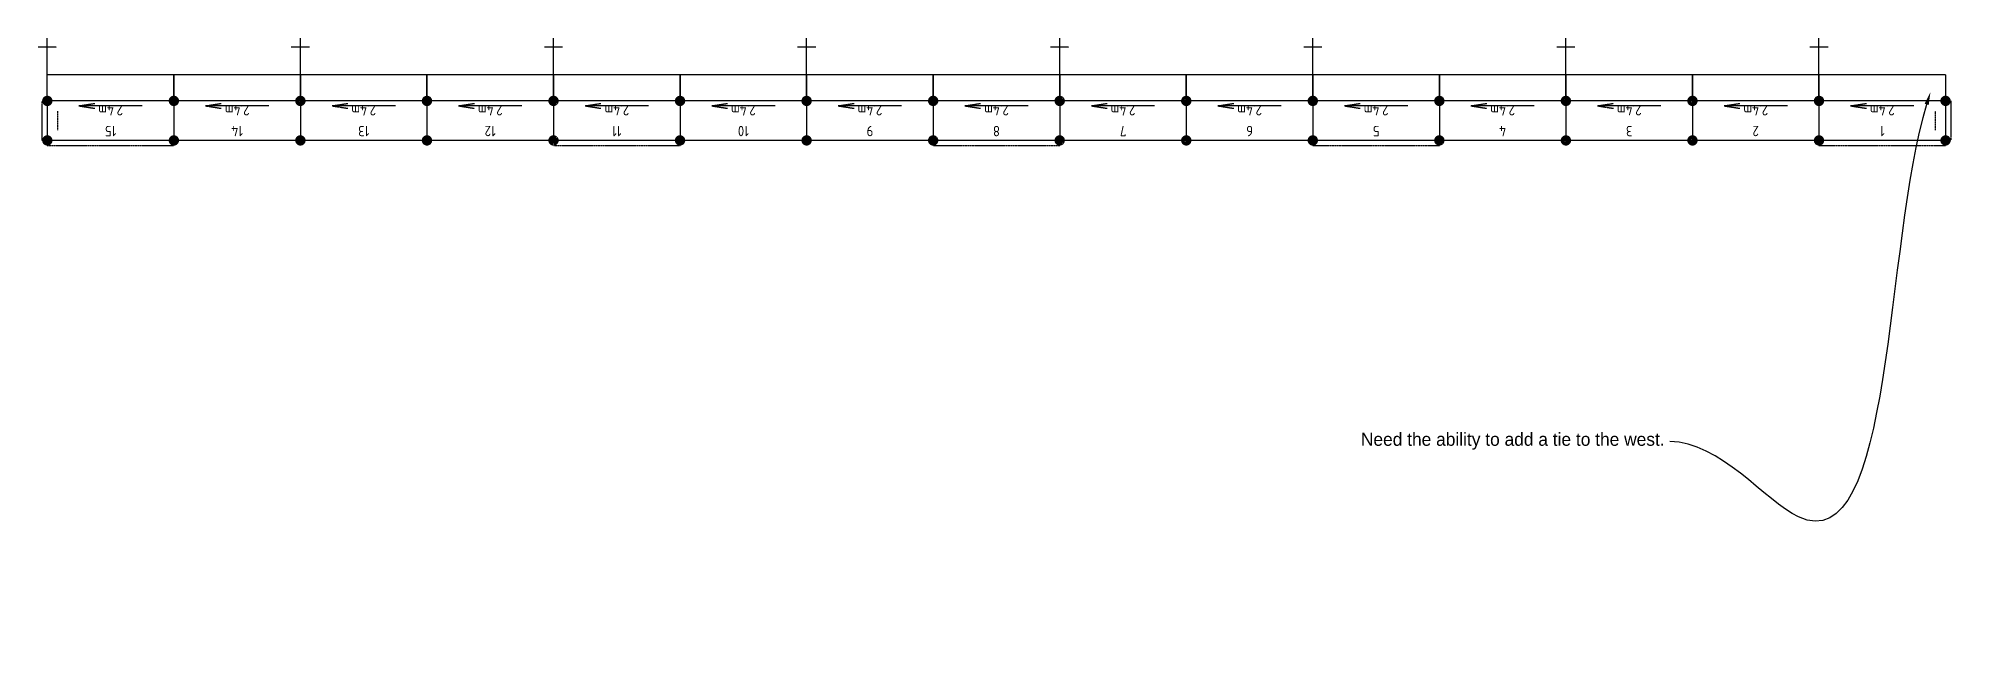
# Model space of a CAD drawing. Header units: millimetres. Extents: x 40703 to 77563, y -684 to 11009.
import ezdxf
from ezdxf import colors
from ezdxf.entities.mleader import LeaderData, LeaderLine
from ezdxf.enums import TextEntityAlignment as Align
from ezdxf.math import Vec2, Vec3

# ---------------------------------------------------------------- set-up
doc = ezdxf.new("R2010")
doc.units = ezdxf.units.MM
doc.linetypes.add('KwikScaf_DASHED', pattern=[3.75, 2.5, -1.25])
doc.linetypes.add('KwikScaf_Line', pattern=[1, 1, 0])
doc.layers.get('0').update_dxf_attribs({"linetype": 'CONTINUOUS'})
doc.layers.add('KwikScaf Schematic', color=7, linetype='CONTINUOUS')
doc.styles.add('KwikScaf ISO', font='isocp.shx')

msp = doc.modelspace()

# ---------------------------------------------------------------- linework, layer by layer
at = {"layer": 'KwikScaf Schematic', "color": 3, "linetype": 'KwikScaf_Line'}
for p, q in [((41053, 10834), (40703, 10834)), ((40878, 10309), (40878, 11009)), ((45931, 10834), (45581, 10834)), ((45756, 10309), (45756, 11009)), ((50809, 10834), (50459, 10834)), ((50634, 10309), (50634, 11009)), ((55687, 10834), (55337, 10834)), ((55512, 10309), (55512, 11009)), ((60565, 10834), (60215, 10834)), ((60390, 10309), (60390, 11009)), ((65443, 10834), (65093, 10834)), ((65268, 10309), (65268, 11009)), ((70321, 10834), (69971, 10834)), ((70146, 10309), (70146, 11009)), ((75199, 10834), (74849, 10834)), ((75024, 10309), (75024, 11009)), ((40878, 9801), (40878, 10309)), ((40878, 10309), (43317, 10309)), ((43317, 9801), (43317, 10309)), ((43317, 10309), (45756, 10309)), ((43317, 10309), (43317, 9801)), ((45756, 9801), (45756, 10309)), ((45756, 10309), (48195, 10309)), ((45756, 10309), (45756, 9801)), ((48195, 9801), (48195, 10309)), ((48195, 10309), (50634, 10309)), ((48195, 10309), (48195, 9801)), ((50634, 9801), (50634, 10309)), ((50634, 10309), (53073, 10309)), ((50634, 10309), (50634, 9801)), ((53073, 9801), (53073, 10309)), ((53073, 10309), (55512, 10309)), ((53073, 10309), (53073, 9801)), ((55512, 9801), (55512, 10309)), ((55512, 10309), (57951, 10309)), ((55512, 10309), (55512, 9801)), ((57951, 9801), (57951, 10309)), ((57951, 10309), (60390, 10309)), ((57951, 10309), (57951, 9801)), ((60390, 9801), (60390, 10309)), ((60390, 10309), (62829, 10309)), ((60390, 10309), (60390, 9801)), ((62829, 9801), (62829, 10309)), ((62829, 10309), (65268, 10309)), ((62829, 10309), (62829, 9801)), ((65268, 9801), (65268, 10309)), ((65268, 10309), (67707, 10309)), ((65268, 10309), (65268, 9801)), ((67707, 9801), (67707, 10309)), ((67707, 10309), (70146, 10309)), ((67707, 10309), (67707, 9801)), ((70146, 9801), (70146, 10309)), ((70146, 10309), (72585, 10309)), ((70146, 10309), (70146, 9801)), ((72585, 9801), (72585, 10309)), ((72585, 10309), (75024, 10309)), ((72585, 10309), (72585, 9801)), ((75024, 10309), (75024, 9801)), ((75024, 9801), (75024, 10309)), ((75024, 10309), (77463, 10309)), ((77463, 10309), (77463, 9801)), ((40878, 9801), (40878, 9039)), ((43317, 9801), (40878, 9801)), ((41488, 9706), (41793, 9753)), ((42708, 9706), (41488, 9706)), ((41488, 9706), (41793, 9658)), ((43317, 9801), (43317, 9039)), ((45756, 9801), (43317, 9801)), ((43927, 9706), (44232, 9753)), ((45147, 9706), (43927, 9706)), ((43927, 9706), (44232, 9658)), ((45756, 9801), (45756, 9039)), ((48195, 9801), (45756, 9801)), ((46366, 9706), (46671, 9753)), ((47586, 9706), (46366, 9706)), ((46366, 9706), (46671, 9658)), ((48195, 9801), (48195, 9039)), ((50634, 9801), (48195, 9801)), ((48805, 9706), (49110, 9753)), ((50025, 9706), (48805, 9706)), ((48805, 9706), (49110, 9658)), ((50634, 9801), (50634, 9039)), ((53073, 9801), (50634, 9801)), ((51244, 9706), (51549, 9753)), ((52464, 9706), (51244, 9706)), ((51244, 9706), (51549, 9658)), ((53073, 9801), (53073, 9039)), ((55512, 9801), (53073, 9801)), ((53683, 9706), (53988, 9753)), ((54903, 9706), (53683, 9706)), ((53683, 9706), (53988, 9658)), ((55512, 9801), (55512, 9039)), ((57951, 9801), (55512, 9801)), ((56122, 9706), (56427, 9753)), ((57342, 9706), (56122, 9706)), ((56122, 9706), (56427, 9658)), ((57951, 9801), (57951, 9039)), ((60390, 9801), (57951, 9801)), ((58561, 9706), (58866, 9753)), ((59781, 9706), (58561, 9706)), ((58561, 9706), (58866, 9658)), ((60390, 9801), (60390, 9039)), ((62829, 9801), (60390, 9801)), ((61000, 9706), (61305, 9753)), ((62220, 9706), (61000, 9706)), ((61000, 9706), (61305, 9658)), ((62829, 9801), (62829, 9039)), ((65268, 9801), (62829, 9801)), ((63439, 9706), (63744, 9753)), ((64659, 9706), (63439, 9706)), ((63439, 9706), (63744, 9658)), ((65268, 9801), (65268, 9039)), ((67707, 9801), (65268, 9801)), ((65878, 9706), (66183, 9753)), ((67098, 9706), (65878, 9706)), ((65878, 9706), (66183, 9658)), ((67707, 9801), (67707, 9039)), ((70146, 9801), (67707, 9801)), ((68317, 9706), (68622, 9753)), ((69537, 9706), (68317, 9706)), ((68317, 9706), (68622, 9658)), ((70146, 9801), (70146, 9039)), ((72585, 9801), (70146, 9801)), ((70756, 9706), (71061, 9753)), ((71976, 9706), (70756, 9706)), ((70756, 9706), (71061, 9658)), ((72585, 9801), (72585, 9039)), ((75024, 9801), (72585, 9801)), ((73195, 9706), (73500, 9753)), ((74415, 9706), (73195, 9706)), ((73195, 9706), (73500, 9658)), ((75024, 9801), (75024, 9039)), ((77463, 9801), (75024, 9801)), ((75634, 9706), (75939, 9753)), ((76854, 9706), (75634, 9706)), ((75634, 9706), (75939, 9658)), ((77463, 9801), (77463, 9039)), ((43317, 9039), (40878, 9039)), ((45756, 9039), (43317, 9039)), ((48195, 9039), (45756, 9039)), ((50634, 9039), (48195, 9039)), ((53073, 9039), (50634, 9039)), ((55512, 9039), (53073, 9039)), ((57951, 9039), (55512, 9039)), ((60390, 9039), (57951, 9039)), ((62829, 9039), (60390, 9039)), ((65268, 9039), (62829, 9039)), ((67707, 9039), (65268, 9039)), ((70146, 9039), (67707, 9039)), ((72585, 9039), (70146, 9039)), ((75024, 9039), (72585, 9039)), ((77463, 9039), (75024, 9039))]:
    msp.add_line(p, q, dxfattribs=at)
at = {"layer": 'KwikScaf Schematic', "color": 3, "linetype": 'KwikScaf_DASHED'}
for p, q in [((40778, 9039), (40778, 9801)), ((41078, 9239), (41078, 9601)), ((77263, 9601), (77263, 9239)), ((77563, 9801), (77563, 9039)), ((40878, 8939), (43317, 8939)), ((50634, 8939), (53073, 8939)), ((57951, 8939), (60390, 8939)), ((65268, 8939), (67707, 8939)), ((75024, 8939), (77463, 8939))]:
    msp.add_line(p, q, dxfattribs=at)
at = {"layer": 'KwikScaf Schematic', "color": 3, "linetype": 'KwikScaf_Line'}
for points in [[(40878, 9751, 100, 100, -0.198912), (40843, 9766, 100, 100, -0.198912), (40828, 9801, 100, 100, -0.198912), (40843, 9836, 100, 100, -0.198912), (40878, 9851, 100, 100, -0.198912), (40914, 9836, 100, 100, -0.198912), (40928, 9801, 100, 100, -0.198912), (40914, 9766, 100, 100, -0.198912)], [(43317, 9751, 100, 100, -0.198912), (43282, 9766, 100, 100, -0.198912), (43267, 9801, 100, 100, -0.198912), (43282, 9836, 100, 100, -0.198912), (43317, 9851, 100, 100, -0.198912), (43353, 9836, 100, 100, -0.198912), (43367, 9801, 100, 100, -0.198912), (43353, 9766, 100, 100, -0.198912)], [(45756, 9751, 100, 100, -0.198912), (45721, 9766, 100, 100, -0.198912), (45706, 9801, 100, 100, -0.198912), (45721, 9836, 100, 100, -0.198912), (45756, 9851, 100, 100, -0.198912), (45792, 9836, 100, 100, -0.198912), (45806, 9801, 100, 100, -0.198912), (45792, 9766, 100, 100, -0.198912)], [(48195, 9751, 100, 100, -0.198912), (48160, 9766, 100, 100, -0.198912), (48145, 9801, 100, 100, -0.198912), (48160, 9836, 100, 100, -0.198912), (48195, 9851, 100, 100, -0.198912), (48231, 9836, 100, 100, -0.198912), (48245, 9801, 100, 100, -0.198912), (48231, 9766, 100, 100, -0.198912)], [(50634, 9751, 100, 100, -0.198912), (50599, 9766, 100, 100, -0.198912), (50584, 9801, 100, 100, -0.198912), (50599, 9836, 100, 100, -0.198912), (50634, 9851, 100, 100, -0.198912), (50670, 9836, 100, 100, -0.198912), (50684, 9801, 100, 100, -0.198912), (50670, 9766, 100, 100, -0.198912)], [(53073, 9751, 100, 100, -0.198912), (53038, 9766, 100, 100, -0.198912), (53023, 9801, 100, 100, -0.198912), (53038, 9836, 100, 100, -0.198912), (53073, 9851, 100, 100, -0.198912), (53109, 9836, 100, 100, -0.198912), (53123, 9801, 100, 100, -0.198912), (53109, 9766, 100, 100, -0.198912)], [(55512, 9751, 100, 100, -0.198912), (55477, 9766, 100, 100, -0.198912), (55462, 9801, 100, 100, -0.198912), (55477, 9836, 100, 100, -0.198912), (55512, 9851, 100, 100, -0.198912), (55548, 9836, 100, 100, -0.198912), (55562, 9801, 100, 100, -0.198912), (55548, 9766, 100, 100, -0.198912)], [(57951, 9751, 100, 100, -0.198912), (57916, 9766, 100, 100, -0.198912), (57901, 9801, 100, 100, -0.198912), (57916, 9836, 100, 100, -0.198912), (57951, 9851, 100, 100, -0.198912), (57987, 9836, 100, 100, -0.198912), (58001, 9801, 100, 100, -0.198912), (57987, 9766, 100, 100, -0.198912)], [(60390, 9751, 100, 100, -0.198912), (60355, 9766, 100, 100, -0.198912), (60340, 9801, 100, 100, -0.198912), (60355, 9836, 100, 100, -0.198912), (60390, 9851, 100, 100, -0.198912), (60426, 9836, 100, 100, -0.198912), (60440, 9801, 100, 100, -0.198912), (60426, 9766, 100, 100, -0.198912)], [(62829, 9751, 100, 100, -0.198912), (62794, 9766, 100, 100, -0.198912), (62779, 9801, 100, 100, -0.198912), (62794, 9836, 100, 100, -0.198912), (62829, 9851, 100, 100, -0.198912), (62865, 9836, 100, 100, -0.198912), (62879, 9801, 100, 100, -0.198912), (62865, 9766, 100, 100, -0.198912)], [(65268, 9751, 100, 100, -0.198912), (65233, 9766, 100, 100, -0.198912), (65218, 9801, 100, 100, -0.198912), (65233, 9836, 100, 100, -0.198912), (65268, 9851, 100, 100, -0.198912), (65304, 9836, 100, 100, -0.198912), (65318, 9801, 100, 100, -0.198912), (65304, 9766, 100, 100, -0.198912)], [(67707, 9751, 100, 100, -0.198912), (67672, 9766, 100, 100, -0.198912), (67657, 9801, 100, 100, -0.198912), (67672, 9836, 100, 100, -0.198912), (67707, 9851, 100, 100, -0.198912), (67743, 9836, 100, 100, -0.198912), (67757, 9801, 100, 100, -0.198912), (67743, 9766, 100, 100, -0.198912)], [(70146, 9751, 100, 100, -0.198912), (70111, 9766, 100, 100, -0.198912), (70096, 9801, 100, 100, -0.198912), (70111, 9836, 100, 100, -0.198912), (70146, 9851, 100, 100, -0.198912), (70182, 9836, 100, 100, -0.198912), (70196, 9801, 100, 100, -0.198912), (70182, 9766, 100, 100, -0.198912)], [(72585, 9751, 100, 100, -0.198912), (72550, 9766, 100, 100, -0.198912), (72535, 9801, 100, 100, -0.198912), (72550, 9836, 100, 100, -0.198912), (72585, 9851, 100, 100, -0.198912), (72621, 9836, 100, 100, -0.198912), (72635, 9801, 100, 100, -0.198912), (72621, 9766, 100, 100, -0.198912)], [(75024, 9751, 100, 100, -0.198912), (74989, 9766, 100, 100, -0.198912), (74974, 9801, 100, 100, -0.198912), (74989, 9836, 100, 100, -0.198912), (75024, 9851, 100, 100, -0.198912), (75060, 9836, 100, 100, -0.198912), (75074, 9801, 100, 100, -0.198912), (75060, 9766, 100, 100, -0.198912)], [(40878, 8989, 100, 100, -0.198912), (40843, 9004, 100, 100, -0.198912), (40828, 9039, 100, 100, -0.198912), (40843, 9074, 100, 100, -0.198912), (40878, 9089, 100, 100, -0.198912), (40914, 9074, 100, 100, -0.198912), (40928, 9039, 100, 100, -0.198912), (40914, 9004, 100, 100, -0.198912)], [(43317, 8989, 100, 100, -0.198912), (43282, 9004, 100, 100, -0.198912), (43267, 9039, 100, 100, -0.198912), (43282, 9074, 100, 100, -0.198912), (43317, 9089, 100, 100, -0.198912), (43353, 9074, 100, 100, -0.198912), (43367, 9039, 100, 100, -0.198912), (43353, 9004, 100, 100, -0.198912)], [(43317, 8989, 100, 100, -0.198912), (43282, 9004, 100, 100, -0.198912), (43267, 9039, 100, 100, -0.198912), (43282, 9074, 100, 100, -0.198912), (43317, 9089, 100, 100, -0.198912), (43353, 9074, 100, 100, -0.198912), (43367, 9039, 100, 100, -0.198912), (43353, 9004, 100, 100, -0.198912)], [(45756, 8989, 100, 100, -0.198912), (45721, 9004, 100, 100, -0.198912), (45706, 9039, 100, 100, -0.198912), (45721, 9074, 100, 100, -0.198912), (45756, 9089, 100, 100, -0.198912), (45792, 9074, 100, 100, -0.198912), (45806, 9039, 100, 100, -0.198912), (45792, 9004, 100, 100, -0.198912)], [(45756, 8989, 100, 100, -0.198912), (45721, 9004, 100, 100, -0.198912), (45706, 9039, 100, 100, -0.198912), (45721, 9074, 100, 100, -0.198912), (45756, 9089, 100, 100, -0.198912), (45792, 9074, 100, 100, -0.198912), (45806, 9039, 100, 100, -0.198912), (45792, 9004, 100, 100, -0.198912)], [(48195, 8989, 100, 100, -0.198912), (48160, 9004, 100, 100, -0.198912), (48145, 9039, 100, 100, -0.198912), (48160, 9074, 100, 100, -0.198912), (48195, 9089, 100, 100, -0.198912), (48231, 9074, 100, 100, -0.198912), (48245, 9039, 100, 100, -0.198912), (48231, 9004, 100, 100, -0.198912)], [(48195, 8989, 100, 100, -0.198912), (48160, 9004, 100, 100, -0.198912), (48145, 9039, 100, 100, -0.198912), (48160, 9074, 100, 100, -0.198912), (48195, 9089, 100, 100, -0.198912), (48231, 9074, 100, 100, -0.198912), (48245, 9039, 100, 100, -0.198912), (48231, 9004, 100, 100, -0.198912)], [(50634, 8989, 100, 100, -0.198912), (50599, 9004, 100, 100, -0.198912), (50584, 9039, 100, 100, -0.198912), (50599, 9074, 100, 100, -0.198912), (50634, 9089, 100, 100, -0.198912), (50670, 9074, 100, 100, -0.198912), (50684, 9039, 100, 100, -0.198912), (50670, 9004, 100, 100, -0.198912)], [(50634, 8989, 100, 100, -0.198912), (50599, 9004, 100, 100, -0.198912), (50584, 9039, 100, 100, -0.198912), (50599, 9074, 100, 100, -0.198912), (50634, 9089, 100, 100, -0.198912), (50670, 9074, 100, 100, -0.198912), (50684, 9039, 100, 100, -0.198912), (50670, 9004, 100, 100, -0.198912)], [(53073, 8989, 100, 100, -0.198912), (53038, 9004, 100, 100, -0.198912), (53023, 9039, 100, 100, -0.198912), (53038, 9074, 100, 100, -0.198912), (53073, 9089, 100, 100, -0.198912), (53109, 9074, 100, 100, -0.198912), (53123, 9039, 100, 100, -0.198912), (53109, 9004, 100, 100, -0.198912)], [(53073, 8989, 100, 100, -0.198912), (53038, 9004, 100, 100, -0.198912), (53023, 9039, 100, 100, -0.198912), (53038, 9074, 100, 100, -0.198912), (53073, 9089, 100, 100, -0.198912), (53109, 9074, 100, 100, -0.198912), (53123, 9039, 100, 100, -0.198912), (53109, 9004, 100, 100, -0.198912)], [(55512, 8989, 100, 100, -0.198912), (55477, 9004, 100, 100, -0.198912), (55462, 9039, 100, 100, -0.198912), (55477, 9074, 100, 100, -0.198912), (55512, 9089, 100, 100, -0.198912), (55548, 9074, 100, 100, -0.198912), (55562, 9039, 100, 100, -0.198912), (55548, 9004, 100, 100, -0.198912)], [(55512, 8989, 100, 100, -0.198912), (55477, 9004, 100, 100, -0.198912), (55462, 9039, 100, 100, -0.198912), (55477, 9074, 100, 100, -0.198912), (55512, 9089, 100, 100, -0.198912), (55548, 9074, 100, 100, -0.198912), (55562, 9039, 100, 100, -0.198912), (55548, 9004, 100, 100, -0.198912)], [(57951, 8989, 100, 100, -0.198912), (57916, 9004, 100, 100, -0.198912), (57901, 9039, 100, 100, -0.198912), (57916, 9074, 100, 100, -0.198912), (57951, 9089, 100, 100, -0.198912), (57987, 9074, 100, 100, -0.198912), (58001, 9039, 100, 100, -0.198912), (57987, 9004, 100, 100, -0.198912)], [(57951, 8989, 100, 100, -0.198912), (57916, 9004, 100, 100, -0.198912), (57901, 9039, 100, 100, -0.198912), (57916, 9074, 100, 100, -0.198912), (57951, 9089, 100, 100, -0.198912), (57987, 9074, 100, 100, -0.198912), (58001, 9039, 100, 100, -0.198912), (57987, 9004, 100, 100, -0.198912)], [(60390, 8989, 100, 100, -0.198912), (60355, 9004, 100, 100, -0.198912), (60340, 9039, 100, 100, -0.198912), (60355, 9074, 100, 100, -0.198912), (60390, 9089, 100, 100, -0.198912), (60426, 9074, 100, 100, -0.198912), (60440, 9039, 100, 100, -0.198912), (60426, 9004, 100, 100, -0.198912)], [(60390, 8989, 100, 100, -0.198912), (60355, 9004, 100, 100, -0.198912), (60340, 9039, 100, 100, -0.198912), (60355, 9074, 100, 100, -0.198912), (60390, 9089, 100, 100, -0.198912), (60426, 9074, 100, 100, -0.198912), (60440, 9039, 100, 100, -0.198912), (60426, 9004, 100, 100, -0.198912)], [(62829, 8989, 100, 100, -0.198912), (62794, 9004, 100, 100, -0.198912), (62779, 9039, 100, 100, -0.198912), (62794, 9074, 100, 100, -0.198912), (62829, 9089, 100, 100, -0.198912), (62865, 9074, 100, 100, -0.198912), (62879, 9039, 100, 100, -0.198912), (62865, 9004, 100, 100, -0.198912)], [(62829, 8989, 100, 100, -0.198912), (62794, 9004, 100, 100, -0.198912), (62779, 9039, 100, 100, -0.198912), (62794, 9074, 100, 100, -0.198912), (62829, 9089, 100, 100, -0.198912), (62865, 9074, 100, 100, -0.198912), (62879, 9039, 100, 100, -0.198912), (62865, 9004, 100, 100, -0.198912)], [(65268, 8989, 100, 100, -0.198912), (65233, 9004, 100, 100, -0.198912), (65218, 9039, 100, 100, -0.198912), (65233, 9074, 100, 100, -0.198912), (65268, 9089, 100, 100, -0.198912), (65304, 9074, 100, 100, -0.198912), (65318, 9039, 100, 100, -0.198912), (65304, 9004, 100, 100, -0.198912)], [(65268, 8989, 100, 100, -0.198912), (65233, 9004, 100, 100, -0.198912), (65218, 9039, 100, 100, -0.198912), (65233, 9074, 100, 100, -0.198912), (65268, 9089, 100, 100, -0.198912), (65304, 9074, 100, 100, -0.198912), (65318, 9039, 100, 100, -0.198912), (65304, 9004, 100, 100, -0.198912)], [(67707, 8989, 100, 100, -0.198912), (67672, 9004, 100, 100, -0.198912), (67657, 9039, 100, 100, -0.198912), (67672, 9074, 100, 100, -0.198912), (67707, 9089, 100, 100, -0.198912), (67743, 9074, 100, 100, -0.198912), (67757, 9039, 100, 100, -0.198912), (67743, 9004, 100, 100, -0.198912)], [(67707, 8989, 100, 100, -0.198912), (67672, 9004, 100, 100, -0.198912), (67657, 9039, 100, 100, -0.198912), (67672, 9074, 100, 100, -0.198912), (67707, 9089, 100, 100, -0.198912), (67743, 9074, 100, 100, -0.198912), (67757, 9039, 100, 100, -0.198912), (67743, 9004, 100, 100, -0.198912)], [(70146, 8989, 100, 100, -0.198912), (70111, 9004, 100, 100, -0.198912), (70096, 9039, 100, 100, -0.198912), (70111, 9074, 100, 100, -0.198912), (70146, 9089, 100, 100, -0.198912), (70182, 9074, 100, 100, -0.198912), (70196, 9039, 100, 100, -0.198912), (70182, 9004, 100, 100, -0.198912)], [(70146, 8989, 100, 100, -0.198912), (70111, 9004, 100, 100, -0.198912), (70096, 9039, 100, 100, -0.198912), (70111, 9074, 100, 100, -0.198912), (70146, 9089, 100, 100, -0.198912), (70182, 9074, 100, 100, -0.198912), (70196, 9039, 100, 100, -0.198912), (70182, 9004, 100, 100, -0.198912)], [(72585, 8989, 100, 100, -0.198912), (72550, 9004, 100, 100, -0.198912), (72535, 9039, 100, 100, -0.198912), (72550, 9074, 100, 100, -0.198912), (72585, 9089, 100, 100, -0.198912), (72621, 9074, 100, 100, -0.198912), (72635, 9039, 100, 100, -0.198912), (72621, 9004, 100, 100, -0.198912)], [(72585, 8989, 100, 100, -0.198912), (72550, 9004, 100, 100, -0.198912), (72535, 9039, 100, 100, -0.198912), (72550, 9074, 100, 100, -0.198912), (72585, 9089, 100, 100, -0.198912), (72621, 9074, 100, 100, -0.198912), (72635, 9039, 100, 100, -0.198912), (72621, 9004, 100, 100, -0.198912)], [(75024, 8989, 100, 100, -0.198912), (74989, 9004, 100, 100, -0.198912), (74974, 9039, 100, 100, -0.198912), (74989, 9074, 100, 100, -0.198912), (75024, 9089, 100, 100, -0.198912), (75060, 9074, 100, 100, -0.198912), (75074, 9039, 100, 100, -0.198912), (75060, 9004, 100, 100, -0.198912)], [(75024, 8989, 100, 100, -0.198912), (74989, 9004, 100, 100, -0.198912), (74974, 9039, 100, 100, -0.198912), (74989, 9074, 100, 100, -0.198912), (75024, 9089, 100, 100, -0.198912), (75060, 9074, 100, 100, -0.198912), (75074, 9039, 100, 100, -0.198912), (75060, 9004, 100, 100, -0.198912)], [(77463, 8989, 100, 100, -0.198912), (77428, 9004, 100, 100, -0.198912), (77413, 9039, 100, 100, -0.198912), (77428, 9074, 100, 100, -0.198912), (77463, 9089, 100, 100, -0.198912), (77499, 9074, 100, 100, -0.198912), (77513, 9039, 100, 100, -0.198912), (77499, 9004, 100, 100, -0.198912)]]:
    msp.add_lwpolyline(points, format="xyseb", close=True, dxfattribs=at)
at = {"layer": 'KwikScaf Schematic', "color": 3, "linetype": 'KwikScaf_Line', "const_width": 100}
for points in [[(43317, 9751, -0.198912), (43282, 9766, -0.198912), (43267, 9801, -0.198912), (43282, 9836, -0.198912), (43317, 9851, -0.198912), (43353, 9836, -0.198912), (43367, 9801, -0.198912), (43353, 9766, -0.198912)], [(45756, 9751, -0.198912), (45721, 9766, -0.198912), (45706, 9801, -0.198912), (45721, 9836, -0.198912), (45756, 9851, -0.198912), (45792, 9836, -0.198912), (45806, 9801, -0.198912), (45792, 9766, -0.198912)], [(48195, 9751, -0.198912), (48160, 9766, -0.198912), (48145, 9801, -0.198912), (48160, 9836, -0.198912), (48195, 9851, -0.198912), (48231, 9836, -0.198912), (48245, 9801, -0.198912), (48231, 9766, -0.198912)], [(50634, 9751, -0.198912), (50599, 9766, -0.198912), (50584, 9801, -0.198912), (50599, 9836, -0.198912), (50634, 9851, -0.198912), (50670, 9836, -0.198912), (50684, 9801, -0.198912), (50670, 9766, -0.198912)], [(53073, 9751, -0.198912), (53038, 9766, -0.198912), (53023, 9801, -0.198912), (53038, 9836, -0.198912), (53073, 9851, -0.198912), (53109, 9836, -0.198912), (53123, 9801, -0.198912), (53109, 9766, -0.198912)], [(55512, 9751, -0.198912), (55477, 9766, -0.198912), (55462, 9801, -0.198912), (55477, 9836, -0.198912), (55512, 9851, -0.198912), (55548, 9836, -0.198912), (55562, 9801, -0.198912), (55548, 9766, -0.198912)], [(57951, 9751, -0.198912), (57916, 9766, -0.198912), (57901, 9801, -0.198912), (57916, 9836, -0.198912), (57951, 9851, -0.198912), (57987, 9836, -0.198912), (58001, 9801, -0.198912), (57987, 9766, -0.198912)], [(60390, 9751, -0.198912), (60355, 9766, -0.198912), (60340, 9801, -0.198912), (60355, 9836, -0.198912), (60390, 9851, -0.198912), (60426, 9836, -0.198912), (60440, 9801, -0.198912), (60426, 9766, -0.198912)], [(62829, 9751, -0.198912), (62794, 9766, -0.198912), (62779, 9801, -0.198912), (62794, 9836, -0.198912), (62829, 9851, -0.198912), (62865, 9836, -0.198912), (62879, 9801, -0.198912), (62865, 9766, -0.198912)], [(65268, 9751, -0.198912), (65233, 9766, -0.198912), (65218, 9801, -0.198912), (65233, 9836, -0.198912), (65268, 9851, -0.198912), (65304, 9836, -0.198912), (65318, 9801, -0.198912), (65304, 9766, -0.198912)], [(67707, 9751, -0.198912), (67672, 9766, -0.198912), (67657, 9801, -0.198912), (67672, 9836, -0.198912), (67707, 9851, -0.198912), (67743, 9836, -0.198912), (67757, 9801, -0.198912), (67743, 9766, -0.198912)], [(70146, 9751, -0.198912), (70111, 9766, -0.198912), (70096, 9801, -0.198912), (70111, 9836, -0.198912), (70146, 9851, -0.198912), (70182, 9836, -0.198912), (70196, 9801, -0.198912), (70182, 9766, -0.198912)], [(72585, 9751, -0.198912), (72550, 9766, -0.198912), (72535, 9801, -0.198912), (72550, 9836, -0.198912), (72585, 9851, -0.198912), (72621, 9836, -0.198912), (72635, 9801, -0.198912), (72621, 9766, -0.198912)], [(75024, 9751, -0.198912), (74989, 9766, -0.198912), (74974, 9801, -0.198912), (74989, 9836, -0.198912), (75024, 9851, -0.198912), (75060, 9836, -0.198912), (75074, 9801, -0.198912), (75060, 9766, -0.198912)], [(77463, 9751, -0.198912), (77428, 9766, -0.198912), (77413, 9801, -0.198912), (77428, 9836, -0.198912), (77463, 9851, -0.198912), (77499, 9836, -0.198912), (77513, 9801, -0.198912), (77499, 9766, -0.198912)]]:
    msp.add_lwpolyline(points, format="xyb", close=True, dxfattribs=at)

# ---------------------------------------------------------------- texts
at = {"layer": 'KwikScaf Schematic', "style": 'KwikScaf ISO'}
for s, p in [('2.4m', (42098, 9620)), ('2.4m', (44537, 9620)), ('2.4m', (46976, 9620)), ('2.4m', (49415, 9620)), ('2.4m', (51854, 9620)), ('2.4m', (54293, 9620)), ('2.4m', (56732, 9620)), ('2.4m', (59171, 9620)), ('2.4m', (61610, 9620)), ('2.4m', (64049, 9620)), ('2.4m', (66488, 9620)), ('2.4m', (68927, 9620)), ('2.4m', (71366, 9620)), ('2.4m', (73805, 9620)), ('2.4m', (76244, 9620)), ('15', (42098, 9220)), ('14', (44537, 9220)), ('13', (46976, 9220)), ('12', (49415, 9220)), ('11', (51854, 9220)), ('10', (54293, 9220)), ('9', (56732, 9220)), ('8', (59171, 9220)), ('7', (61610, 9220)), ('6', (64049, 9220)), ('5', (66488, 9220)), ('4', (68927, 9220)), ('3', (71366, 9220)), ('2', (73805, 9220)), ('1', (76244, 9220))]:
    msp.add_text(s, height=200, rotation=180, dxfattribs=at).set_placement(p, align=Align.MIDDLE_CENTER)

# ---------------------------------------------------------------- leaders
ml = msp.add_multileader_mtext('Standard')
ml.set_content('Need the ability to add a tie to the west.', color=256)
ml.set_leader_properties(color=256, linetype='ByLayer', lineweight=-1)
ml.build(insert=Vec2(0, 0))
ml.multileader.update_dxf_attribs({"leader_type": 2, "text_left_attachment_type": 2, "text_right_attachment_type": 2, "dogleg_length": 0.36, "arrow_head_size": 250})
ctx = ml.context
ctx.base_point, ctx.char_height, ctx.arrow_head_size, ctx.landing_gap_size, ctx.plane_origin = Vec3(62324, 3235), 250, 250, 100, Vec3(77173, 9973)
ctx.left_attachment, ctx.right_attachment, ctx.text_align_type = 2, 2, 2
notes = []
notes.append((ctx, [(0, (1, 1, 0), (72150, 3235), (-1, 0), 0.36, [(0, [(77173, 9973), (74628, 1782)], 0, [])])]))
ctx.mtext.insert, ctx.mtext.alignment, ctx.mtext.flow_direction = Vec3(72049, 3402), 3, 5
for ctx, leaders in notes:
    for number, flags, end, landing, length, lines in leaders:
        leader = LeaderData()
        leader.index, (leader.has_last_leader_line, leader.has_dogleg_vector, leader.attachment_direction) = number, flags
        leader.last_leader_point, leader.dogleg_vector, leader.dogleg_length = Vec3(end), Vec3(landing), length
        for number, points, colour, breaks in lines:
            line = LeaderLine()
            line.index, line.vertices, line.color, line.breaks = number, Vec3.list(points), colors.encode_raw_color(colour), breaks
            leader.lines.append(line)
        ctx.leaders.append(leader)

doc.saveas('drawing.dxf')
